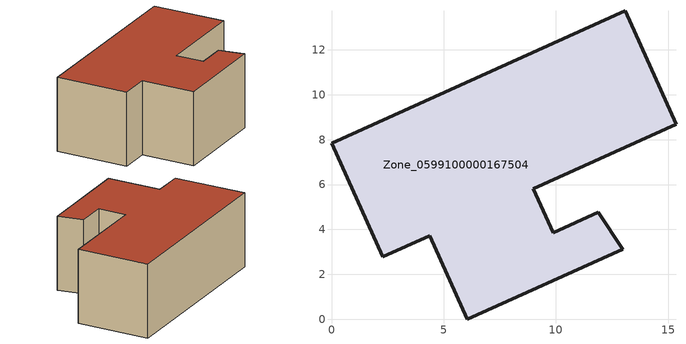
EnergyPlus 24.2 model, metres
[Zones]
Zone_0599100000167504
 floor ground (C_G): 6.05,0 4.37,3.73 2.29,2.79 0,7.85 13.08,13.74 15.35,8.69 8.99,5.82 9.87,3.86 11.89,4.77 12.97,3.13 z0
 wall outside (C_F): 4.37,3.73 6.05,0 12.97,3.13 11.89,4.77 9.87,3.86 8.99,5.82 15.35,8.69 13.08,13.74 0,7.85 2.29,2.79 4.37,3.73 z0:5.66
 roof outside (C_R): 12.97,3.13 11.89,4.77 9.87,3.86 8.99,5.82 15.35,8.69 13.08,13.74 0,7.85 2.29,2.79 4.37,3.73 6.05,0 z5.66
[BUILDING]
Pand.0599100000167504: North Axis=0; Terrain=City; Loads Convergence Tolerance Value=0.04; Temperature Convergence Tolerance Value=0.4; Solar Distribution=FullExterior; Maximum Number of Warmup Days=25; Minimum Number of Warmup Days=1
[Site:Location]
Rotterdam.The.Hague.AP_ZH_NLD Design_Conditions: Latitude=51.96; Longitude=4.45; Time Zone=1; Elevation=-4.5
[SITE:GROUNDTEMPERATURE:BUILDINGSURFACE]
18, 18, 18, 18, 18, 18, 18, 18, 18, 18, 18, 18
[MATERIAL] Thermal Absorptance=0.9; Solar Absorptance=0.7; Visible Absorptance=0.7
Name | Roughness | Thickness | Conductivity | Density | Specific Heat
G.D.1965 | MediumSmooth | 0.15 | 1 | 540 | 1210
F.D.1965 | Rough | 0.3 | 0.857143 | 1920 | 840
R.D.1965 | MediumRough | 0.2 | 0.08 | 1500 | 1000
[CONSTRUCTION]
C_G: G.D.1965
C_F: F.D.1965
C_R: R.D.1965
[ZONE]
Zone_0599100000167504: Type=1; Multiplier=1; Ceiling Height=Autocalculate; Volume=Autocalculate; Floor Area=autocalculate; Part of Total Floor Area=Yes
[ZONEINFILTRATION:DESIGNFLOWRATE]
Infil_Zone_0599100000167504: Zone or ZoneList or Space or SpaceList=Zone_0599100000167504; Schedule=AlwaysOn; Design Flow Rate Calculation Method=Flow/Area; Flow Rate per Floor Area=0.0042; Constant Term Coefficient=1; Temperature Term Coefficient=0; Velocity Term Coefficient=0; Velocity Squared Term Coefficient=0
[HVACTEMPLATE:ZONE:IDEALLOADSAIRSYSTEM]
Zone_0599100000167504: Maximum Heating Supply Air Temperature=50; Minimum Cooling Supply Air Temperature=13; Maximum Heating Supply Air Humidity Ratio=0.0156; Minimum Cooling Supply Air Humidity Ratio=0.0077; Heating Limit=NoLimit; Cooling Limit=NoLimit; Dehumidification Control Type=ConstantSensibleHeatRatio; Cooling Sensible Heat Ratio=0.7; Dehumidification Setpoint=60; Humidification Control Type=None; Humidification Setpoint=30; Outdoor Air Method=None; Outdoor Air Flow Rate per Person=0.00944; Outdoor Air Flow Rate per Zone Floor Area=0; Outdoor Air Flow Rate per Zone=0; Demand Controlled Ventilation Type=None; Outdoor Air Economizer Type=NoEconomizer; Heat Recovery Type=None; Sensible Heat Recovery Effectiveness=0.7; Latent Heat Recovery Effectiveness=0.65
[ZONECONTROL:THERMOSTAT]
ThermostatControl_Zone_0599100000167504: Zone or ZoneList=Zone_0599100000167504; Control Type Schedule=DualSetpointControlType; Control 1=Thermostat_Zone_0599100000167504; Temperature Difference Between Cutout And Setpoint=0
[THERMOSTATSETPOINT:DUALSETPOINT]
Thermostat_Zone_0599100000167504: Heating Setpoint Temperature Schedule=HeatingSetpoint_Zone_0599100000167504; Cooling Setpoint Temperature Schedule=CoolingSetpoint_Zone_0599100000167504
[SCHEDULE:COMPACT]
HeatingSetpoint_Zone_0599100000167504: Through: 12/31, For: AllDays, Until: 24:00, 21
CoolingSetpoint_Zone_0599100000167504: Through: 12/31, For: AllDays, Until: 24:00, 24
DualSetpointControlType: Through: 12/31, For: AllDays, Until: 24:00, 4
AlwaysOn: Through: 12/31, For: AllDays, Until: 24:00, 1
